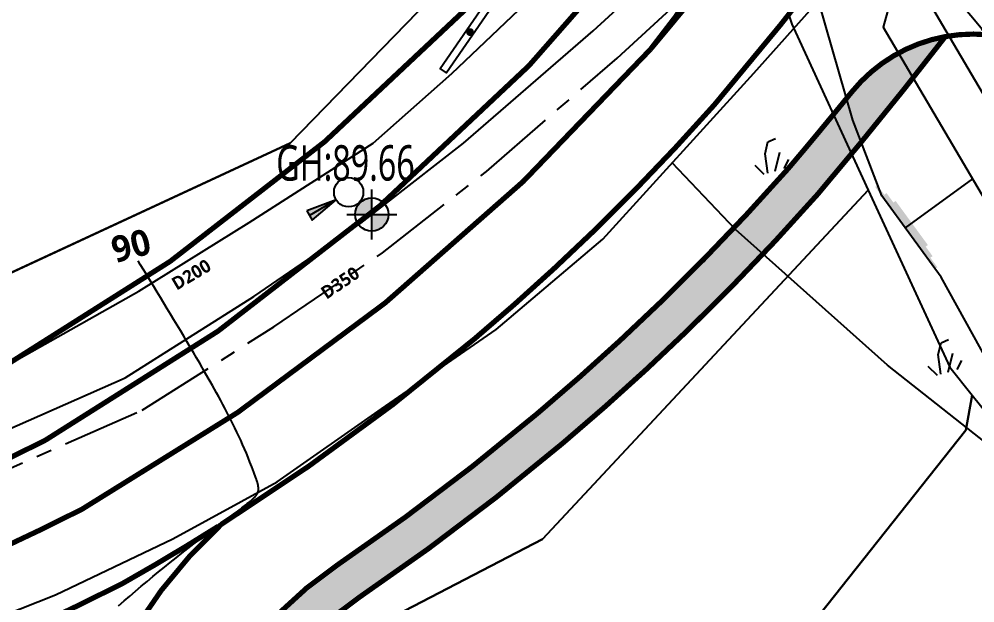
# Model space of a CAD drawing. Header units: millimetres. Extents: x 0 to 190005487, y 0 to 455456909.
# Drawn here: x 50514 to 87235, y 181280 to 203707 of the extents above; entities that cross this region are included whole.
import ezdxf
from ezdxf.enums import TextEntityAlignment as Align
from ezdxf.xclip import XClip

# ---------------------------------------------------------------- set-up
doc = ezdxf.new("R2010")
doc.units = ezdxf.units.MM
doc.header["$LTSCALE"] = 800
doc.header["$MEASUREMENT"] = 0
doc.header["$XCLIPFRAME"] = 0
for name, pattern in [('CENTER', [2, 1.25, -0.25, 0.25, -0.25]), ('DASHED', [3, 2, -1]), ('HIDDEN', [0.375, 0.25, -0.125]), ('상수', [0.9500000000000001, 0.5, -0.05, -0.4]), ('오수', [0.9500000000000001, 0.5, -0.05, -0.4])]:
    doc.linetypes.add(name, pattern=pattern)
doc.layers.get('0').update_dxf_attribs({"linetype": 'CONTINUOUS'})
for name, color, linetype in [('0가스', 2, 'GAS_LINE'), ('0상수', 5, '상수'), ('0오수', 152, '오수'), ('1-5CON', 30, 'CONTINUOUS'), ('1-CEN', 2, 'CENTER'), ('1-HY', 8, 'CONTINUOUS'), ('1-ROAD', 1, 'CONTINUOUS'), ('1-SIM', 8, 'CONTINUOUS'), ('1-물방향', 4, 'CONTINUOUS'), ('1-물선', 5, 'CONTINUOUS'), ('1-옹벽', 4, 'CONTINUOUS'), ('1-지적선', 3, 'CONTINUOUS'), ('1-하수관로', 4, 'HIDDEN'), ('CE_GH', 240, 'CONTINUOUS'), ('NR', 7, 'CONTINUOUS'), ('건축계획', 7, 'CONTINUOUS'), ('사업부지', 7, 'CONTINUOUS'), ('오수맨홀', 4, 'CONTINUOUS')]:
    doc.layers.add(name, color=color, linetype=linetype)
doc.layers.add('CE_GH_TEXT', color=2, linetype='CONTINUOUS', lineweight=20)
doc.styles.add('SH_대대리576', font='NanumGothicBold.ttf')
doc.styles.get("Standard").update_dxf_attribs({"font": 'SIMPLEX.shx'})
doc.styles.add('나눔고딕N', font='NanumGothic.ttf')
doc.linetypes.add('GAS_LINE', pattern='A,0.5,-0.2,["GAS",Standard,S=0.1,R=0,X=-0.1,Y=-0.05],-0.25', length=0.95)

# ---------------------------------------------------------------- blocks, each defined once
blk = doc.blocks.new('A$C39EA40FB')
at = {"layer": '1-SIM', "color": 8}
for p, q in [((0.3315694252378307, 0.502901213709265), (0.4802046115219127, 0.7772115109255537)), ((0.4802046115219127, 0.7772115109255537), (0.6860084937361535, 0.811500490817707)), ((0.2744028687593527, -7.409835234284401e-07), (0.3315694252378307, 0.502901213709265)), ((-8.812348823994398e-07, 0.2857392162550241), (0.1715009276522323, -7.409835234284401e-07)), ((0.4687713002203964, -7.409835234284401e-07), (0.7088751163100824, 0.4457529138890095)), ((0.7088751163100824, 0.01142737717600539), (0.8803769251971971, 0.2057315965648741))]:
    blk.add_line(p, q, dxfattribs=at)
blk = doc.blocks.new('B')
at = {"layer": '1-하수관로', "linetype": 'Continuous'}
blk.add_hatch(color=256, dxfattribs=at).paths.add_polyline_path([(165952.8665290234, 361585.0960822526), (165953.6742500401, 361585.0960822526), (165953.2703895318, 361587.4833646846)])
for points in [[(165953.6742500401, 361585.0960822526), (165952.8665290234, 361585.0960822526), (165953.2703895318, 361587.4833646846), (165953.6742500401, 361585.0960822526)], [(165953.2703895318, 361587.4833646846), (165953.2703895318, 361585.0960822526)]]:
    blk.add_lwpolyline(points, dxfattribs=at)
blk = doc.blocks.new('현황측량 지적')
at = {"layer": '건축계획', "linetype": 'ByBlock'}
h = blk.add_hatch(dxfattribs=at)
h.set_pattern_fill('ANSI31,_O', scale=6999.999999999913, angle=159.6229533103126)
h.set_pattern_definition([(204.6229533103122, (-145302770.5929432, -463403555.9204984), (364.5643826011814, -795.4356108061826), [])])
edge = h.paths.add_edge_path()
edge.add_line((-48399.78146420605, 50924.72041766695), (-50338.58578820518, 50925.10236111161))
edge.add_arc((-36288.47045145882, 46299.49858246464), 14791.95562773597, 161.7773299748355, 163.0475527074326)
edge.add_arc((-69363.90088512935, 56377.84114979801), 19784.87327935327, 320.1531295128362, 343.05814017599516, ccw=False)
edge.add_arc((-175727.0479032965, 146779.7837344604), 159375.1107993895, 319.7015699164509, 323.0266766878789)
at = {"layer": '사업부지', "linetype": 'Continuous'}
h = blk.add_hatch(dxfattribs=at)
h.set_pattern_fill('AR-HBONE', color=8, scale=99.99999999999899, angle=14.62295331031254, style=0)
h.set_pattern_definition([(59.62295331031252, (-152706624.5613671, -461770356.8570797), (-142.8112525606388, 547.3618055199458), [1199.999999999984, -399.9999999999949]), (149.6229533103125, (-152706422.2860905, -461770011.7705505), (-142.8112525606388, 547.3618055199458), [1199.999999999984, -399.9999999999951])])
edge = h.paths.add_edge_path()
edge.add_arc((-175728.0147739258, 146780.5948953413), 167876.3728484641, 319.669997446896, 322.33082264510443, ccw=False)
edge.add_arc((-118039.7054484538, 100322.2704004969), 93851.1662878923, 314.07463146938585, 318.4985632267166, ccw=False)
edge.add_arc((-118039.7054468286, 100322.2704018746), 93851.16628775139, 310.1272885719526, 314.07463146808794, ccw=False)
edge.add_arc((-118039.7054477786, 100322.2704008797), 93851.16628760308, 304.1273173408337, 310.1272885727875, ccw=False)
edge.add_arc((-57812.08005560096, 11457.73280057742), 13499.99999994155, 124.1273173413329, 194.1941205105733)
edge.add_line((-70899.93203995423, 8147.426102690049), (-68479.30526613153, -1130.368974733021))
edge.add_line((-68479.30526613165, -1130.36897473305), (-66633.40532682557, -8205.267524185649))
edge.add_arc((-56473.52015999705, -5554.468889948097), 10500.00000011481, 194.622953309918, 244.5476092585264)
edge.add_arc((-61630.65162673825, -16389.78130058956), 1499.999999945662, 14.622953319333078, 64.54760926565251, ccw=False)
edge.add_line((-60179.23946017912, -16011.09578119207), (-59907.49314154118, -17052.63524641597))
edge.add_arc((-56473.5201601563, -5554.468889885116), 11999.99999997252, 194.6229533106043, 253.3715361544983, ccw=False)
edge.add_line((-68084.81749348436, -8583.953043398447), (-72351.79646822502, 7770.369699791963))
edge.add_line((-72351.79646822531, 7770.369699791889), (-72261.11198722656, 7429.646873343678))
edge.add_arc((-57812.08005551202, 11457.73280054145), 15000.00000001976, 124.12731734148011, 195.5773509998482, ccw=False)
edge.add_arc((-118039.7054472566, 100322.270401045), 92351.16628744833, 304.1273173405092, 310.1272885724704)
edge.add_arc((-118039.7054507732, 100322.27040064), 92351.16628940494, 310.1272885743004, 314.0746314704352)
edge.add_arc((-118039.7054456957, 100322.2704023337), 92351.16628709009, 314.0746314674412, 318.489066438347)
edge.add_arc((-175728.014780859, 146780.5948969137), 166376.3728548136, 319.6752877088538, 320.6133126184716)
edge.add_arc((-175727.0459098192, 146779.7860571998), 166375.1107827545, 320.6133161789286, 320.9941128984266)
edge.add_arc((-41777.57144727744, 38286.85030276165), 6000.00000011853, 100.24842127441508, 140.9941148509056, ccw=False)
at = {"layer": '0가스', "linetype": 'GAS_LINE', "ltscale": 2}
blk.add_lwpolyline([(-116277.3673119703, 15581.79650695715), (-85943.4668764756, 25976.11504945997), (-74359.60622651316, 31079.22630615951), (-69412.52640648792, 34209.56496342737), (-65296.81692358945, 37018.34873141325), (-61362.9387816349, 40093.16119656758), (-56381.82081449078, 44412.21809794987), (-52642.01822521444, 47845.4899459749), (-48818.69179010158, 51957.79854961601), (-43744.73255625134, 58118.66788979725), (-38352.44943262171, 64545.19260609476), (-34606.72731500817, 68748.59211595368), (-30996.99310853425, 72348.10755518312), (-26541.10225855839, 75974.63121106185), (-12107.11416276405, 85106.5560090493)], dxfattribs=at)
at = {"layer": '1-5CON', "color": 8, "linetype": 'Continuous', "elevation": 90000}
blk.add_lwpolyline([(-74617.40372664155, 22321.0695820502), (-74398.49509684928, 22510.16806996823), (-74178.82491097366, 22698.66239004582), (-73958.4303823174, 22886.44480796822), (-73737.34872447513, 23073.40758959309), (-73515.6171498266, 23259.44300084666), (-73293.27287179604, 23444.44330787705), (-73070.35310408706, 23628.30077601946), (-72846.89505897043, 23810.90767172212), (-72622.93595021078, 23992.15626055142), (-72398.512990369, 24171.93880912545), (-72173.66339331912, 24350.14758248918), (-71948.42437173426, 24526.67484674021), (-71722.83313880488, 24701.41286808543), (-71496.92690789653, 24874.25391244283), (-71270.74289155845, 25045.09024544805), (-70992.11054010782, 25252.71757936093), (-70713.17023963109, 25456.98286469863), (-70660.89229589654, 25495.17335040623), (-70608.60020485241, 25533.31585331692), (-70556.2922982527, 25571.44540020125), (-70503.96690796176, 25609.59701730893), (-70451.62236636551, 25647.80573099817), (-70399.25700549828, 25686.10656722775), (-70346.869157054, 25724.53455253819), (-70294.45715318806, 25763.12471334881), (-70242.01932599535, 25801.91207584809), (-70189.55400739983, 25840.93166651658), (-70137.05952943629, 25880.21851131204), (-70084.53422391973, 25919.80763723562), (-70031.9764229944, 25959.73406972422), (-69979.38445893629, 26000.03283565911), (-69926.7566635483, 26040.73896105844), (-69874.09136875672, 26081.8874724023), (-69821.38690648414, 26123.51339617022), (-69768.64160922775, 26165.65175820002), (-69715.85380845051, 26208.33758509217), (-69663.02183630737, 26251.60590326588), (-69610.14402512414, 26295.49173885013), (-69546.26673862943, 26349.24655592348), (-69482.31781967962, 26404.00294648902), (-69471.37142216368, 26413.42564072856), (-69460.46283477731, 26422.88796133432), (-69449.61201541498, 26432.39499895007), (-69438.83892129129, 26441.9518453842), (-69428.16351089347, 26451.56359260553), (-69417.60574165592, 26461.23533137841), (-69407.18557195505, 26470.97215419356), (-69396.92295905668, 26480.77915210696), (-69386.83786086366, 26490.6614167454), (-69376.95023586554, 26500.62404007814), (-69367.28004109487, 26510.67211322056), (-69357.84723480884, 26520.81072820199), (-69348.67177462112, 26531.04497647879), (-69339.77361860964, 26541.37994938833), (-69331.17272473872, 26551.82073878834), (-69322.88905039383, 26562.37243619631), (-69314.94255377026, 26573.04013341037), (-69307.35319294594, 26583.82892176695), (-69300.14092501346, 26594.74389261252), (-69293.32570857927, 26605.79013837769), (-69286.92750101956, 26616.97274959635), (-69269.34744920954, 26650.36810046248), (-69255.74124908168, 26685.03798236174), (-69248.40988333616, 26708.48057747039), (-69242.66492175031, 26732.42438581481), (-69238.43167566461, 26756.8416560638), (-69235.63545752224, 26781.70463733538), (-69234.20157866273, 26806.9855782981), (-69234.0553514096, 26832.65672761004), (-69235.12208739296, 26858.69033410936), (-69237.32709824434, 26885.05864663434), (-69240.5956962863, 26911.73391384329), (-69244.8531930889, 26938.68838434387), (-69250.02490063431, 26965.89430737542), (-69256.03613066394, 26993.3239312548), (-69262.81219539, 27020.94950516173), (-69270.27840626333, 27048.74327724276), (-69278.36007555574, 27076.67749690753), (-69286.98251477862, 27104.72441253369), (-69296.07103608362, 27132.85627306916), (-69305.55095110182, 27161.04532735283), (-69315.34757186519, 27189.26382387243), (-69325.38621000387, 27217.48401146592), (-69335.59217790188, 27245.6781390222), (-69413.24708024738, 27457.86538671784), (-69491.92273838352, 27665.41526842723), (-69560.92491501197, 27842.11867475265), (-69630.6801287122, 28015.66865875386), (-69701.18091634428, 28186.23296420276), (-69772.4198146076, 28353.97933614382), (-69844.38936054194, 28519.07551904023), (-69917.08209054684, 28681.68925678404), (-69990.4905417203, 28841.98829406849), (-70064.6072511645, 29000.14037558786), (-70139.42475516675, 29156.31324575585), (-70214.93559047673, 29310.67464886466), (-70291.1322943042, 29463.39232908643), (-70368.00740340911, 29614.63403169787), (-70445.55345459096, 29764.56750023784), (-70523.76298437826, 29913.36048004427), (-70602.62852980057, 30061.1807145956), (-70682.14262767881, 30208.19594939996), (-70762.29781458061, 30354.5739280571), (-70843.08662766637, 30500.4823954911), (-70924.50160351582, 30646.0890962868), (-71006.53527910821, 30791.56177467585), (-71089.1801911327, 30937.06817472132), (-71289.73376326263, 31288.0915342588), (-71493.74814879382, 31641.25768880825), (-71614.20147148706, 31848.51618690917), (-71735.71917381743, 32056.42094950785), (-71858.24144848669, 32264.92856815236), (-71981.70848831814, 32473.99563485431), (-72106.06048607547, 32683.57874139317), (-72231.2376348013, 32893.63447873725), (-72357.18012645654, 33104.11943936744), (-72483.82815437531, 33314.99021442304), (-72611.12191138137, 33526.20339591405), (-72739.00158971548, 33737.7155755104), (-72867.40738254227, 33949.48334464151), (-72996.27948245453, 34161.46329537767), (-73125.55808209255, 34373.6120190376), (-73255.18337405054, 34585.88610769238), (-73385.09555149265, 34798.2421527711), (-73515.2348069502, 35010.63674611389), (-73645.54133312684, 35223.02647926984), (-73775.9553226633, 35435.36794355791), (-73858.61277013179, 35569.84444471623)], dxfattribs=at)
at = {"layer": '1-CEN', "ltscale": 3}
blk.add_lwpolyline([(-104101.1561500803, 18274.22678932303), (-85433.43273494858, 24670.97303222958), (-73699.43742876593, 29840.22405674797), (-68643.41176121216, 33039.49982620566), (-64470.28975674044, 35887.46501837263), (-60472.70563735301, 39012.07158659864), (-55449.66473535076, 43367.47927126521), (-51654.42344416352, 46851.64582033665), (-47764.7441221769, 51035.32252517971), (-42668.13202205487, 57223.6972797605), (-37293.36711078184, 63629.34378488059), (-33588.96348501882, 67786.37623332627), (-30058.47338976571, 71306.8718926498), (-25722.08496589772, 74836.13590053387), (-19867.46352064982, 78540.1685217137)], dxfattribs=at)
at = {"layer": '1-HY'}
for points in [[(-43916.55922222463, 47457.02279313887), (-41467.55527039059, 44531.59262909798), (-38974.61222693883, 40233.78993677942), (-37300.04909503553, 36882.00379842415), (-32258.1408521249, 31897.55024077685), (-30464.6105650817, 30917.6552922402), (-28395.87969333073, 30253.47641553264), (-18945.23336929455, 29382.39073181304), (-12105.32595027285, 27395.12361228326), (-9265.354522703215, 26096.39489217848), (-7075.448772441596, 26365.78373894049), (-410.2119502327405, 23604.23578514392), (5545.007129384205, 21369.48172306025), (9625.14922819985, 19741.95769759431), (15460.9865102265, 18455.7962705493)], [(-47740.5164139932, 18779.2976150444), (-45670.93998285476, 15791.02831732749), (-44118.46714817453, 14170.51077699813), (-42759.37792460574, 14067.32898711541), (-38423.72057826072, 16676.59926404804), (-35508.22247096617, 18605.23473628797), (-32035.63097783178, 20766.50879648514), (-32920.55821760884, 22530.79758937866), (-35719.08594163042, 25504.54061423521), (-39928.00496120472, 29395.90087597736), (-43005.31383359665, 34950.88954418339), (-45285.29349181801, 38068.21496160445), (-46393.30477626529, 40975.65438351163), (-47722.35213945527, 45565.80591790343)], [(-36078.58742274903, 24468.39706673147), (-45072.22993478365, 31568.40897060256), (-50912.0184840383, 36778.72092833463), (-53335.63631461794, 39340.64994821255)]]:
    blk.add_lwpolyline(points, dxfattribs=at)
at = {"layer": '1-ROAD'}
for points in [[(-106436.1773167723, 25543.17314703553), (-96325.90084376791, 28079.12260323472), (-93847.33542939322, 28177.11998414306), (-87427.31754448079, 27563.24348402303), (-83577.72314464906, 29369.77606241382), (-78643.51079184236, 31701.17423891812), (-73828.3854166898, 34409.72396553564), (-69593.02636345383, 37054.83071010665), (-64829.54564721603, 40091.98784565751), (-61801.90139269363, 42767.12733105628), (-58203.41985124256, 46209.25103550917), (-54473.14537273208, 49831.48754270189), (-50835.07875682879, 53882.32959101896), (-46022.58756005997, 59206.97967136768), (-39764.01134885056, 66772.36001927429), (-36220.77997148456, 70941.07605764689), (-31122.69543632772, 75428.71631421766), (-26739.98769777874, 78392.34835575428), (-21749.79440721869, 81575.67914087768)], [(-83836.10102782957, 20054.71573681885), (-77037.40045651654, 22738.29665439832), (-72520.30253676372, 24897.80664126377), (-68518.23187981034, 27090.34568464465), (-64505.94135069754, 29893.24163526366), (-60096.2308962075, 32943.49846175534), (-56006.53772426164, 36404.25369153393), (-50203.41094754729, 42784.22701541113), (-47722.35213945527, 45565.80591790343)]]:
    blk.add_lwpolyline(points, dxfattribs=at)
at = {"layer": '1-물선'}
for points in [[(-44527.49677062407, 46068.9708789523), (-43510.17912262073, 45567.0604341029), (-38515.72094423883, 37083.74131946755), (-35028.74887748994, 32049.06032139587), (-31930.15577849559, 29077.19926423568), (-28260.53363656765, 28084.20943653909), (-22622.09614857379, 27049.0396995683), (-17450.84841729421, 26110.9806005368), (-13243.70476063434, 25122.28840953461), (-7186.900058246683, 22521.33748636977), (-2190.697635222226, 18804.08988970285), (5198.408424745779, 16709.75908211595), (14848.32241280144, 15440.26995242166), (29383.87313073454, 15349.03709396836), (43508.96775618941, 15219.77131420036), (57330.18795763422, 16576.58600136242), (70111.74018951086, 18974.09225032444), (84062.14058195706, 21417.7117668594), (91786.48850330105, 23555.7094269041), (98779.31342548504, 25840.78584295395), (104279.7873711712, 27429.06783401279), (115355.765001819, 29358.87290586508), (128526.0326859243, 28968.63819345122), (137832.1049772757, 28498.32096427167)], [(-44934.00904489076, 45627.66852085013), (-45233.66827726364, 44552.37568773492), (-40201.83362038434, 36005.57088934653), (-36558.35274180165, 30744.91390840069), (-32945.78013071418, 27280.09503190347), (-28703.06665377179, 26132.02823897416), (-22981.15633154847, 25081.53359099745), (-17858.37431325391, 24152.2661229996), (-13871.84444226744, 23215.41887636215), (-8192.10802336689, 20776.39097151277), (-3089.678427136037, 16980.10880606517), (4793.146932832431, 14745.84069970227), (14711.08401600551, 13441.09193912847), (29368.44557501422, 13349.09453129757), (43597.76991238864, 13218.87489338859), (57612.78888086556, 14594.71460234025), (70468.651169118, 17006.15959783155), (84407.21630847547, 19447.70599451684), (91499.70816821046, 21171.47661032667), (99400.75538849598, 23892.93468978931), (104968.147325913, 25393.70046052511), (115412.552953871, 27184.7673130976), (131531.7059594439, 26111.99222813302), (138208.1561863781, 25817.40670695773)]]:
    blk.add_lwpolyline(points, dxfattribs=at)
at = {"layer": '1-옹벽', "linetype": 'Continuous'}
blk.add_lwpolyline([(-37660.99847678188, 78654.35134490312), (-37683.84494787175, 76417.0922989361), (-37835.56735194707, 74943.02129917138), (-38695.56130666751, 73141.50654823415), (-39533.25630482985, 71884.2571338159), (-49298.77715890203, 60419.0348314445), (-52419.99252080126, 56700.46041849488), (-62004.97701208293, 42796.81390730978), (-62251.97187242284, 42967.08879941667), (-52658.45106930844, 56883.11778875103), (-39773.25527648907, 72065.0995013467), (-38957.08012118563, 73290.05099063052), (-38128.67361667426, 75025.396372015), (-37983.68774706451, 76434.01804064517), (-37960.98283589305, 78657.41472897702)], dxfattribs=at)
at = {"layer": '1-옹벽', "linetype": 'Continuous', "const_width": 150}
blk.add_lwpolyline([(-61179.39498072676, 44344.98349025939, 1), (-61034.25519950828, 44382.85754348384, 1)], format="xyb", close=True, dxfattribs=at)
at = {"layer": '1-지적선', "color": 8}
for points in [[(-101174.4254760295, 31546.24041031522, 0), (-102639.3200360755, 33330.16555699205, 0), (-105874.3441951396, 35964.70530622161, 0), (-104453.0492644222, 40617.3249680833, 0), (-106749.6031610165, 47117.06051655312, 0), (-102574.8056080947, 48928.87601271179, 0), (-99708.41165233776, 47564.41176275013, 0), (-96630.92264331272, 42416.66376975994, 0), (-94187.80671834247, 45704.05127006408, 0), (-96647.98509118939, 55781.39230695344, 0), (-94544.04608901963, 58016.02911724465, 0), (-84931.70495598158, 60998.728388355, 0), (-71692.44628163707, 62367.92149347684, 0), (-54230.18532550707, 61118.55073078326, 0), (-52729.05547715817, 56894.71820825129, 0), (-55121.75388982007, 53374.51731842884, 0), (-68020.53724497277, 40094.35945173202, 0), (-88005.310817956, 30819.82171520614, 0), (-90567.80959928222, 36433.70495168364, 0), (-101174.4254760295, 31546.24041031522, 0)], [(-48738.62023740541, 44668.1182476189, 0), (-45804.45775110275, 38291.35947056988, 0), (-58326.44977886323, 24882.15782928257, 0), (-77217.18729874119, 15074.58621572412, 0), (-79156.17526376806, 15198.0028725781, 0), (-85404.62396564893, 21962.48820583429, 0), (-95163.70736683859, 27498.76467731164, 0), (-68020.53724497277, 40094.35945173202, 0), (-55121.75388982007, 53374.51731842884, 0), (-52729.05547715817, 56894.71820825129, 0), (-48738.62023740541, 44668.1182476189, 0)], [(-45804.45775110275, 38291.35947056988, 0), (-42675.56256884756, 31493.11264227168, 0), (-41808.28716137586, 30415.16720413766, 0), (-42057.6646105391, 29073.73666629801, 0), (-49357.10682351002, 19865.3070293027, 0), (-53698.73226177599, 16609.58382948989, 0), (-63750.95277168741, 14655.13459253823, 0), (-71154.36333078798, 14688.91467980645, 0), (-77217.18729874119, 15074.58621572412, 0), (-58326.44977886323, 24882.15782928257, 0), (-45804.45775110275, 38291.35947056988, 0)], [(-79156.17526376806, 15198.0028725781, 0), (-77217.18729874119, 15074.58621572412, 0), (-71154.36333078798, 14688.91467980645, 0), (-63750.95277168741, 14655.13459253823, 0), (-53698.73226177599, 16609.58382948989, 0), (-49357.10682351002, 19865.3070293027, 0), (-42057.6646105391, 29073.73666629801, 0), (-41808.28716137586, 30415.16720413766, 0), (-39417.75759363454, 27444.50711153948, 0), (-36925.2860798114, 22130.66417487536, 0), (-47535.90869982913, 12842.60218043556, 0), (-52074.47377318377, 11969.3484515982, 0), (-78538.18711141637, 14398.12372976425, 0), (-79156.17526376806, 15198.0028725781, 0)]]:
    blk.add_polyline3d(points, dxfattribs=at)
at = {"layer": 'NR', "color": 8, "linetype": 'Continuous'}
blk.add_line((-41807.19417545991, 38732.35033080191), (-44389.61736198002, 36843.59264711069), dxfattribs=at)
for points in [[(-43238.44850397063, 35269.64529747167), (-45540.78621981945, 38417.53999704053), (-43153.69749283139, 35331.63131253654), (-45456.03520880081, 38479.52601256687)], [(-43419.35184466653, 35694.84993214218), (-45190.38085708581, 38116.30739342235), (-43334.60083329678, 35756.83594726701), (-45105.62984583713, 38178.29340900865)], [(-43600.25518530281, 36120.05456658208), (-44839.97549383063, 37815.07478969358), (-43515.50417399313, 36182.04058193788), (-44755.22448298195, 37877.06080492935)]]:
    blk.add_solid(points, dxfattribs=at)
at = {"layer": '건축계획', "linetype": 'ByBlock', "const_width": 199.999999999998, "flags": 128}
for points in [[(-56257.59238399472, 50926.26840233617, -0.09523249580770768), (-78972.01602186961, 31542.11228109582, -0.02188664148569528), (-86623.18602098385, 28091.45256000792), (-87495.12495322432, 27750.36342547811), (-93367.2364731608, 28247.83331452392), (-95246.06968354527, 27997.8837691095), (-109375.7538904194, 24551.36643172055)], [(-81035.48254655395, 23659.10880647926, 0.01358085170912824), (-76019.15069115581, 26031.6615421694, 0.08286211822145297), (-54173.87392665213, 43700.92150499404, 0.01450953337088587), (-48399.78146420605, 50924.72041766695, 0.01450953337088587)], [(-54173.87392665213, 43700.92150499404, 0.1002760509831016), (-50437.67242730455, 50612.50620356039, -0.005542448980669912), (-50338.5857882048, 50925.10236111167, -0.005542448980669912)], [(-42845.07003443176, 44191.12390481005, -0.3035909026611631), (-36728.34667286463, 41528.04285785265, 0.05793428035081501), (-32083.76164620975, 35859.23199338384)], [(-70777.42044050852, 25379.33822276117, -0.01218299496292482), (-74484.01482331706, 23166.13984883914, -0.009516082677709821), (-79835.1176793985, 20606.49761740991), (-76196.63416655175, 6661.049557558261)], [(-70666.12707781466, 25449.6402882461, 0.2775593666843187), (-76196.63416655175, 6661.049557558261)]]:
    blk.add_lwpolyline(points, format="xyb", dxfattribs=at)
at = {"layer": '건축계획', "linetype": 'DASHED', "ltscale": 3, "const_width": 199.999999999998, "flags": 128}
for points in [[(-51901.05498074088, 50925.41016673087), (-53654.81577591691, 48977.35272750538, -0.09579343691966138), (-77436.4064563578, 28676.70738452242, -0.01366795991052541), (-82338.67133871512, 26363.31106818037)], [(-44355.13026156416, 50923.92362348118, -0.01830407733858562), (-51718.17453531595, 41571.77078630414, -0.01915492243346538), (-56409.19777174853, 36668.14884447074), (-56409.19777174853, 36668.14884447074, -0.01722523588349673), (-60937.32850999665, 32576.53093637584), (-60937.32850999665, 32576.53093637584, -0.03406821621740373), (-70666.12707802327, 25449.64028806728)]]:
    blk.add_lwpolyline(points, format="xyb", dxfattribs=at)
at = {"layer": '사업부지', "color": 8, "linetype": 'Continuous', "flags": 128}
blk.add_lwpolyline([(-42845.07003443176, 44191.12390481005, 199.999999999998, 199.999999999998, -0.0116105618111562), (-47750.89702078048, 38132.84345816681, 199.999999999998, 199.999999999998, -0.01930544160590605), (-52757.32524166489, 32896.36849229946, 199.999999999998, 199.999999999998, -0.01722523588354455), (-57553.76719278889, 28562.30463335093, 199.999999999998, 199.999999999998, -0.02618579595883366), (-65386.0354295196, 22632.93749634491, 199.999999999998, 199.999999999998, 0.3156192795315476), (-70899.93203995423, 8147.426102690049, 199.999999999998, 199.999999999998, 0), (-68479.30526613165, -1130.36897473305, 199.999999999998, 199.999999999998, 0), (-66633.40532682557, -8205.26752418559, 199.999999999998, 199.999999999998, 0.2213497797253906), (-60986.01019356959, -15035.36724924506, 199.999999999998, 199.999999999998, -0.2213497797149132), (-60179.23946017912, -16011.09578119207, 199.999999999998, 199.999999999998, 0), (-59907.49314154126, -17052.63524641609, 199.999999999998, 199.999999999998, -0.2621053124808501), (-68084.81749348436, -8583.953043398447, 199.999999999998, 199.999999999998, 0), (-72351.79646822531, 7770.369699791889, 199.999999999998, 199.999999999998, 0), (-72261.11198722664, 7429.646873343736, 199.999999999998, 199.999999999998, -0.3222687361992715), (-66227.58602661267, 23874.62690699834, 199.999999999998, 199.999999999998, 0.02618579595886601), (-58520.4989977139, 29709.2264341641, 199.999999999998, 199.999999999998, 0.01722523588354264), (-53800.7173931771, 33974.02002167853, 199.999999999998, 199.999999999998, 0.01926398864739717), (-48884.44978802092, 39115.33836430905, 199.999999999998, 199.999999999998, 0.004092928639410657), (-47138.87208613101, 41206.30908185942, 0, 0, 0), (-47138.87208613101, 41206.30908185942, 199.999999999998, 199.999999999998, 0.001661540663020703), (-46440.05934678717, 42063.25157756649, 199.999999999998, 199.999999999998, -0.1796837819470698)], format="xyseb", close=True, dxfattribs=at)
at = {"layer": '사업부지', "color": 8, "linetype": 'Continuous', "ltscale": 10, "const_width": 199.999999999998, "flags": 128}
for points in [[(-42845.07003443176, 44191.12390481005, -0.0116105618111562), (-47750.89702078048, 38132.84345816681, -0.01930544160590605), (-52757.32524160529, 32896.36849235906, -0.01722523588354455), (-57553.76719272928, 28562.30463335093, -0.02618579595883366), (-65386.03542946, 22632.93749640451, 0.3156192795315476), (-70899.93203989463, 8147.426102690049), (-68479.30526607204, -1130.368974673445), (-66633.40532676596, -8205.267524185707, 0.2213497797253906), (-60986.01019350998, -15035.36724924506, -0.2213497797149132), (-60179.23946017912, -16011.09578119207), (-59907.49314154126, -17052.63524641609)], [(-47138.87208607141, 41206.3090818593, -0.004092928639410657), (-48884.44978796132, 39115.33836430905, -0.01926398864739717), (-53800.71739311749, 33974.02002167853, -0.01722523588354264), (-58520.4989976543, 29709.2264341641, -0.02618579595886601), (-66227.58602655306, 23874.62690699834, 0.3222687361992715), (-72261.11198716704, 7429.646873403341), (-72351.7964681657, 7770.369699791889), (-68084.81749342475, -8583.953043398447, 0.26210531248085), (-59907.49314154126, -17052.63524641609, 0.26210531248085)]]:
    blk.add_lwpolyline(points, format="xyb", dxfattribs=at)
at = {"layer": '사업부지', "color": 7, "linetype": 'Continuous', "ltscale": 10, "const_width": 199.999999999998, "flags": 128}
blk.add_lwpolyline([(-47138.87208607141, 41206.3090818593, 0.001661540663020703), (-46440.05934672756, 42063.25157756649, -0.1796837819470698), (-42845.07003443176, 44191.12390481005, -0.1796837819470698)], format="xyb", dxfattribs=at)
at = {"layer": '오수맨홀', "linetype": 'Continuous'}
blk.add_circle((-65769.25701392023, 38211.79568864638), 562.4999999999999, dxfattribs=at)
at = {"layer": '1-SIM', "xscale": 1500, "yscale": 1500, "zscale": 1500, "rotation": 14.62512501046145}
for p in [(-50062.42692056717, 38837.25605289591), (-43411.17160487641, 31118.76226347708)]:
    blk.add_blockref('A$C39EA40FB', p, dxfattribs=at)
at = {"layer": '1-물방향', "xscale": -499.9999999414632, "yscale": 499.9999998844798, "zscale": 500, "rotation": 300.6365665026654}
blk.add_blockref('B', (-113340141.3118436, -163487379.5708701), dxfattribs=at)
at = {"layer": '0상수', "ltscale": 2, "style": 'SH_대대리576'}
blk.add_text('D350', height=499.9999999999999, rotation=34.31175140262845, dxfattribs=at).set_placement((-65959.60986936465, 34527.60908217379), align=Align.CENTER)
at = {"layer": '0오수', "style": 'SH_대대리576'}
blk.add_text('D200', height=499.9999999999999, rotation=30.63656650532763, dxfattribs=at).set_placement((-71691.74727730034, 34834.42591441213), align=Align.CENTER)
at = {"layer": '1-5CON', "color": 8, "linetype": 'Continuous', "style": 'SH_대대리576'}
blk.add_text('90', height=999.9999999999999, rotation=14.62512501341141, dxfattribs=at).set_placement((-74728.24566103471, 35493.54351505975, 107840))
blk = doc.blocks.new('A$C22D04AE8')
at = {"layer": 'CE_GH'}
h = blk.add_hatch(color=256, dxfattribs=at)
h.paths.add_polyline_path([(0, -2.842170943040401e-14), (0, 800, 0.4142135623730951), (-800, 0)])
h.paths.add_polyline_path([(800, 0), (0, 0), (0, -800, 0.4142135623730951)])
for points in [[(0, -1200), (0, 1200)], [(-1200, 0), (1200, 0)]]:
    blk.add_lwpolyline(points, dxfattribs=at)
blk.add_circle((0, 0), 800, dxfattribs=at)
blk = doc.blocks.new('G$CBD6C6888')
at = {"layer": 'CE_GH', "linetype": 'ByBlock', "xscale": 0.8, "yscale": 0.8, "zscale": 0.8}
blk.add_blockref('A$C22D04AE8', (42884.59447607468, 187143.5955628253, 89660), dxfattribs=at)
at = {"layer": 'CE_GH_TEXT', "color": 2, "lineweight": 20, "style": '나눔고딕N', "width": 0.7}
blk.add_text('GH:89.66', height=1360, dxfattribs=at).set_placement((39215.90112151927, 189123.6180742228, 89660), align=Align.MIDDLE_LEFT)

msp = doc.modelspace()

# ---------------------------------------------------------------- block references
ref = msp.add_blockref('현황측량 지적', (128944.9433038561, 158844.9393511165))
XClip(ref).set_block_clipping_path([(-120941.07946003601, -150848.00685366592), (162857.53638898185, 70751.99314633408)])
msp.add_blockref('G$CBD6C6888', (21175.80643164599, 9057.79769783796))

doc.saveas('drawing.dxf')
